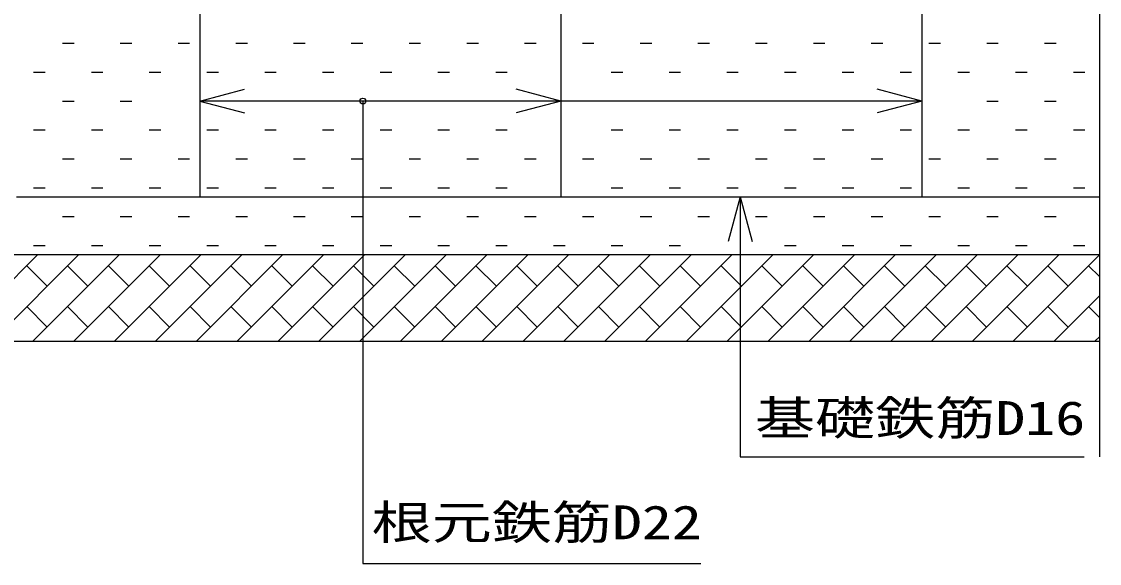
# Model space of a CAD drawing. Units: millimetres, scale not verified. Extents: x -9126 to 9476, y -6334 to 6177.
# Drawn here: x -7242 to -5376, y 252 to 1189 of the extents above; entities that cross this region are included whole.
import ezdxf
from ezdxf.enums import TextEntityAlignment as Align

# ---------------------------------------------------------------- set-up
doc = ezdxf.new("R2010")
doc.units = ezdxf.units.MM
doc.header["$LTSCALE"] = 40
doc.layers.add('0-0', color=2, linetype='Continuous')
doc.styles.add('ＭＳ ゴシック', font='')
doc.styles.get('ＭＳ ゴシック').set_extended_font_data('MS Gothic')

msp = doc.modelspace()

# ---------------------------------------------------------------- linework, layer by layer
at = {"layer": '0-0', "color": 7}
for p, q in [((-5376.01, 4936.14), (-5376.01, 436.14)), ((-7171.19, 1151.7), (-7151.19, 1151.7)), ((-7071.19, 1151.7), (-7051.19, 1151.7)), ((-6971.19, 1151.7), (-6951.19, 1151.7)), ((-6871.19, 1151.7), (-6851.19, 1151.7)), ((-6771.19, 1151.7), (-6751.19, 1151.7)), ((-6671.19, 1151.7), (-6651.19, 1151.7)), ((-6571.19, 1151.7), (-6551.19, 1151.7)), ((-6471.19, 1151.7), (-6451.19, 1151.7)), ((-6371.19, 1151.7), (-6351.19, 1151.7)), ((-6271.19, 1151.7), (-6251.19, 1151.7)), ((-6171.19, 1151.7), (-6151.19, 1151.7)), ((-6071.19, 1151.7), (-6051.19, 1151.7)), ((-5971.19, 1151.7), (-5951.19, 1151.7)), ((-5871.19, 1151.7), (-5851.19, 1151.7)), ((-5771.19, 1151.7), (-5751.19, 1151.7)), ((-5671.19, 1151.7), (-5651.19, 1151.7)), ((-5571.19, 1151.7), (-5551.19, 1151.7)), ((-5471.19, 1151.7), (-5451.19, 1151.7)), ((-7221.19, 1101.7), (-7201.19, 1101.7)), ((-7121.19, 1101.7), (-7101.19, 1101.7)), ((-7021.19, 1101.7), (-7001.19, 1101.7)), ((-6921.19, 1101.7), (-6901.19, 1101.7)), ((-6821.19, 1101.7), (-6801.19, 1101.7)), ((-6721.19, 1101.7), (-6701.19, 1101.7)), ((-6621.19, 1101.7), (-6601.19, 1101.7)), ((-6521.19, 1101.7), (-6501.19, 1101.7)), ((-6421.19, 1101.7), (-6401.19, 1101.7)), ((-6221.19, 1101.7), (-6201.19, 1101.7)), ((-6121.19, 1101.7), (-6101.19, 1101.7)), ((-6021.19, 1101.7), (-6001.19, 1101.7)), ((-5921.19, 1101.7), (-5901.19, 1101.7)), ((-5821.19, 1101.7), (-5801.19, 1101.7)), ((-5721.19, 1101.7), (-5701.19, 1101.7)), ((-5621.19, 1101.7), (-5601.19, 1101.7)), ((-5521.19, 1101.7), (-5501.19, 1101.7)), ((-5421.19, 1101.7), (-5401.19, 1101.7)), ((-6308.51, 1051.7), (-6385.79, 1072.41)), ((-5683.51, 1051.7), (-5760.79, 1072.41)), ((-7171.19, 1051.7), (-7151.19, 1051.7)), ((-7071.19, 1051.7), (-7051.19, 1051.7)), ((-6933.51, 1051.7), (-6856.24, 1031)), ((-6651.19, 1051.7), (-6651.19, 251.7)), ((-6308.51, 1051.7), (-6385.79, 1031)), ((-5683.51, 1051.7), (-6308.51, 1051.7)), ((-5683.51, 1051.7), (-5760.79, 1031)), ((-5571.19, 1051.7), (-5551.19, 1051.7)), ((-5471.19, 1051.7), (-5451.19, 1051.7)), ((-7221.19, 1001.7), (-7201.19, 1001.7)), ((-7121.19, 1001.7), (-7101.19, 1001.7)), ((-7021.19, 1001.7), (-7001.19, 1001.7)), ((-6921.19, 1001.7), (-6901.19, 1001.7)), ((-6821.19, 1001.7), (-6801.19, 1001.7)), ((-6721.19, 1001.7), (-6701.19, 1001.7)), ((-6621.19, 1001.7), (-6601.19, 1001.7)), ((-6521.19, 1001.7), (-6501.19, 1001.7)), ((-6421.19, 1001.7), (-6401.19, 1001.7)), ((-6221.19, 1001.7), (-6201.19, 1001.7)), ((-6121.19, 1001.7), (-6101.19, 1001.7)), ((-6021.19, 1001.7), (-6001.19, 1001.7)), ((-5921.19, 1001.7), (-5901.19, 1001.7)), ((-5821.19, 1001.7), (-5801.19, 1001.7)), ((-5721.19, 1001.7), (-5701.19, 1001.7)), ((-5621.19, 1001.7), (-5601.19, 1001.7)), ((-5521.19, 1001.7), (-5501.19, 1001.7)), ((-5421.19, 1001.7), (-5401.19, 1001.7)), ((-7171.19, 951.7), (-7151.19, 951.7)), ((-7071.19, 951.7), (-7051.19, 951.7)), ((-6971.19, 951.7), (-6951.19, 951.7)), ((-6871.19, 951.7), (-6851.19, 951.7)), ((-6771.19, 951.7), (-6751.19, 951.7)), ((-6671.19, 951.7), (-6651.19, 951.7)), ((-6571.19, 951.7), (-6551.19, 951.7)), ((-6471.19, 951.7), (-6451.19, 951.7)), ((-6371.19, 951.7), (-6351.19, 951.7)), ((-6271.19, 951.7), (-6251.19, 951.7)), ((-6171.19, 951.7), (-6151.19, 951.7)), ((-6071.19, 951.7), (-6051.19, 951.7)), ((-5971.19, 951.7), (-5951.19, 951.7)), ((-5871.19, 951.7), (-5851.19, 951.7)), ((-5771.19, 951.7), (-5751.19, 951.7)), ((-5671.19, 951.7), (-5651.19, 951.7)), ((-5571.19, 951.7), (-5551.19, 951.7)), ((-5471.19, 951.7), (-5451.19, 951.7)), ((-7221.19, 901.7), (-7201.19, 901.7)), ((-7121.19, 901.7), (-7101.19, 901.7)), ((-7021.19, 901.7), (-7001.19, 901.7)), ((-6921.19, 901.7), (-6901.19, 901.7)), ((-6821.19, 901.7), (-6801.19, 901.7)), ((-6721.19, 901.7), (-6701.19, 901.7)), ((-6621.19, 901.7), (-6601.19, 901.7)), ((-6521.19, 901.7), (-6501.19, 901.7)), ((-6421.19, 901.7), (-6401.19, 901.7)), ((-6221.19, 901.7), (-6201.19, 901.7)), ((-6121.19, 901.7), (-6101.19, 901.7)), ((-6021.19, 901.7), (-6001.19, 901.7)), ((-5921.19, 901.7), (-5901.19, 901.7)), ((-5821.19, 901.7), (-5801.19, 901.7)), ((-5721.19, 901.7), (-5701.19, 901.7)), ((-5621.19, 901.7), (-5601.19, 901.7)), ((-5521.19, 901.7), (-5501.19, 901.7)), ((-5421.19, 901.7), (-5401.19, 901.7)), ((-5998.08, 886.14), (-6018.79, 808.86)), ((-5998.08, 886.14), (-5998.08, 436.14)), ((-5998.08, 886.14), (-5977.38, 808.86)), ((-7171.19, 851.7), (-7151.19, 851.7)), ((-7071.19, 851.7), (-7051.19, 851.7)), ((-6971.19, 851.7), (-6951.19, 851.7)), ((-6871.19, 851.7), (-6851.19, 851.7)), ((-6771.19, 851.7), (-6751.19, 851.7)), ((-6671.19, 851.7), (-6651.19, 851.7)), ((-6571.19, 851.7), (-6551.19, 851.7)), ((-6471.19, 851.7), (-6451.19, 851.7)), ((-6371.19, 851.7), (-6351.19, 851.7)), ((-6271.19, 851.7), (-6251.19, 851.7)), ((-6171.19, 851.7), (-6151.19, 851.7)), ((-6071.19, 851.7), (-6051.19, 851.7)), ((-5971.19, 851.7), (-5951.19, 851.7)), ((-5871.19, 851.7), (-5851.19, 851.7)), ((-5771.19, 851.7), (-5751.19, 851.7)), ((-5671.19, 851.7), (-5651.19, 851.7)), ((-5571.19, 851.7), (-5551.19, 851.7)), ((-5471.19, 851.7), (-5451.19, 851.7)), ((-7363.75, 636.14), (-7213.75, 786.14)), ((-7293.04, 636.14), (-7143.04, 786.14)), ((-7222.33, 636.14), (-7072.33, 786.14)), ((-7221.19, 801.7), (-7201.19, 801.7)), ((-7151.62, 636.14), (-7001.62, 786.14)), ((-7121.19, 801.7), (-7101.19, 801.7)), ((-7080.91, 636.14), (-6930.91, 786.14)), ((-7021.19, 801.7), (-7001.19, 801.7)), ((-7010.2, 636.14), (-6860.2, 786.14)), ((-6939.49, 636.14), (-6789.49, 786.14)), ((-6921.19, 801.7), (-6901.19, 801.7)), ((-6868.78, 636.14), (-6718.78, 786.14)), ((-6821.19, 801.7), (-6801.19, 801.7)), ((-6798.06, 636.14), (-6648.07, 786.14)), ((-6727.35, 636.14), (-6577.35, 786.14)), ((-6721.19, 801.7), (-6701.19, 801.7)), ((-6656.64, 636.14), (-6506.64, 786.14)), ((-6621.19, 801.7), (-6601.19, 801.7)), ((-6585.93, 636.14), (-6435.93, 786.14)), ((-6521.19, 801.7), (-6501.19, 801.7)), ((-6515.22, 636.14), (-6365.22, 786.14)), ((-6444.51, 636.14), (-6294.51, 786.14)), ((-6421.19, 801.7), (-6401.19, 801.7)), ((-6373.8, 636.14), (-6223.8, 786.14)), ((-6321.19, 801.7), (-6301.19, 801.7)), ((-6303.09, 636.14), (-6153.09, 786.14)), ((-6232.38, 636.14), (-6082.38, 786.14)), ((-6221.19, 801.7), (-6201.19, 801.7)), ((-6161.67, 636.14), (-6011.67, 786.14)), ((-6121.19, 801.7), (-6101.19, 801.7)), ((-6090.96, 636.14), (-5940.96, 786.14)), ((-6020.25, 636.14), (-5870.25, 786.14)), ((-5949.54, 636.14), (-5799.54, 786.14)), ((-5921.19, 801.7), (-5901.19, 801.7)), ((-5878.83, 636.14), (-5728.83, 786.14)), ((-5821.19, 801.7), (-5801.19, 801.7)), ((-5808.12, 636.14), (-5658.12, 786.14)), ((-5737.41, 636.14), (-5587.41, 786.14)), ((-5721.19, 801.7), (-5701.19, 801.7)), ((-5666.69, 636.14), (-5516.69, 786.14)), ((-5621.19, 801.7), (-5601.19, 801.7)), ((-5595.98, 636.14), (-5445.98, 786.14)), ((-5525.27, 636.14), (-5376.01, 785.4)), ((-5521.19, 801.7), (-5501.19, 801.7)), ((-5421.19, 801.7), (-5401.19, 801.7)), ((-7197.83, 731.35), (-7233.19, 766.7)), ((-7127.12, 731.35), (-7162.48, 766.7)), ((-7056.41, 731.35), (-7091.77, 766.7)), ((-6985.7, 731.35), (-7021.05, 766.7)), ((-6914.99, 731.35), (-6950.34, 766.7)), ((-6844.28, 731.35), (-6879.63, 766.7)), ((-6773.57, 731.35), (-6808.92, 766.7)), ((-6702.86, 731.35), (-6738.21, 766.7)), ((-6632.15, 731.35), (-6667.5, 766.7)), ((-6561.44, 731.35), (-6596.79, 766.7)), ((-6490.73, 731.35), (-6526.08, 766.7)), ((-6420.02, 731.35), (-6455.37, 766.7)), ((-6349.3, 731.35), (-6384.66, 766.7)), ((-6278.59, 731.35), (-6313.95, 766.7)), ((-6207.88, 731.35), (-6243.24, 766.7)), ((-6137.17, 731.35), (-6172.53, 766.7)), ((-6066.46, 731.35), (-6101.82, 766.7)), ((-5995.75, 731.35), (-6031.11, 766.7)), ((-5925.04, 731.35), (-5960.4, 766.7)), ((-5854.33, 731.35), (-5889.69, 766.7)), ((-5783.62, 731.35), (-5818.98, 766.7)), ((-5712.91, 731.35), (-5748.26, 766.7)), ((-5642.2, 731.35), (-5677.55, 766.7)), ((-5571.49, 731.35), (-5606.84, 766.7)), ((-5500.78, 731.35), (-5536.13, 766.7)), ((-5430.07, 731.35), (-5465.42, 766.7)), ((-5376.01, 748), (-5394.71, 766.7)), ((-5454.56, 636.14), (-5376.01, 714.69)), ((-7197.83, 660.64), (-7233.19, 695.99)), ((-7127.12, 660.64), (-7162.48, 695.99)), ((-7056.41, 660.64), (-7091.77, 695.99)), ((-6985.7, 660.64), (-7021.05, 695.99)), ((-6914.99, 660.64), (-6950.34, 695.99)), ((-6844.28, 660.64), (-6879.63, 695.99)), ((-6773.57, 660.64), (-6808.92, 695.99)), ((-6702.86, 660.64), (-6738.21, 695.99)), ((-6632.15, 660.64), (-6667.5, 695.99)), ((-6561.44, 660.64), (-6596.79, 695.99)), ((-6490.73, 660.64), (-6526.08, 695.99)), ((-6420.01, 660.64), (-6455.37, 695.99)), ((-6349.3, 660.64), (-6384.66, 695.99)), ((-6278.59, 660.64), (-6313.95, 695.99)), ((-6207.88, 660.64), (-6243.24, 695.99)), ((-6137.17, 660.64), (-6172.53, 695.99)), ((-6066.46, 660.64), (-6101.82, 695.99)), ((-5995.75, 660.64), (-6031.11, 695.99)), ((-5925.04, 660.64), (-5960.4, 695.99)), ((-5854.33, 660.64), (-5889.69, 695.99)), ((-5783.62, 660.64), (-5818.98, 695.99)), ((-5712.91, 660.64), (-5748.26, 695.99)), ((-5642.2, 660.64), (-5677.55, 695.99)), ((-5571.49, 660.64), (-5606.84, 695.99)), ((-5500.78, 660.64), (-5536.13, 695.99)), ((-5430.07, 660.64), (-5465.42, 695.99)), ((-5376.01, 677.29), (-5394.71, 695.99)), ((-5383.85, 636.14), (-5376.01, 643.98)), ((-5998.08, 436.14), (-5402.31, 436.14)), ((-6651.19, 251.7), (-6066.01, 251.7))]:
    msp.add_line(p, q, dxfattribs=at)
at = {"layer": '0-0', "color": 5}
for p, q in [((-6933.51, 2121.14), (-6933.51, 886.14)), ((-6308.51, 2121.14), (-6308.51, 886.14)), ((-5683.51, 2121.14), (-5683.51, 886.14)), ((-7251.01, 886.14), (-5376.01, 886.14))]:
    msp.add_line(p, q, dxfattribs=at)
at = {"layer": '0-0', "color": 7}
msp.add_lwpolyline([(-6308.51, 1051.7), (-6933.51, 1051.7), (-6856.24, 1072.41)], dxfattribs=at)
at = {"layer": '0-0'}
for points in [[(-9126.01, 786.14), (-7251.01, 786.14), (-5376.01, 786.14)], [(-9126.01, 636.14), (-7251.01, 636.14), (-5376.01, 636.14)]]:
    msp.add_lwpolyline(points, dxfattribs=at)
at = {"layer": '0-0', "color": 7}
msp.add_circle((-6651.19, 1051.7), 5, dxfattribs=at)

# ---------------------------------------------------------------- texts
at = {"layer": '0-0', "color": 7, "style": 'ＭＳ ゴシック', "width": 1.3}
for s, p in [('基礎鉄筋D16', (-5972.31, 456.3)), ('根元鉄筋D22', (-6636.01, 275.87))]:
    msp.add_text(s, height=58.65, dxfattribs=at).set_placement(p, align=Align.BOTTOM_LEFT)

doc.saveas('drawing.dxf')
